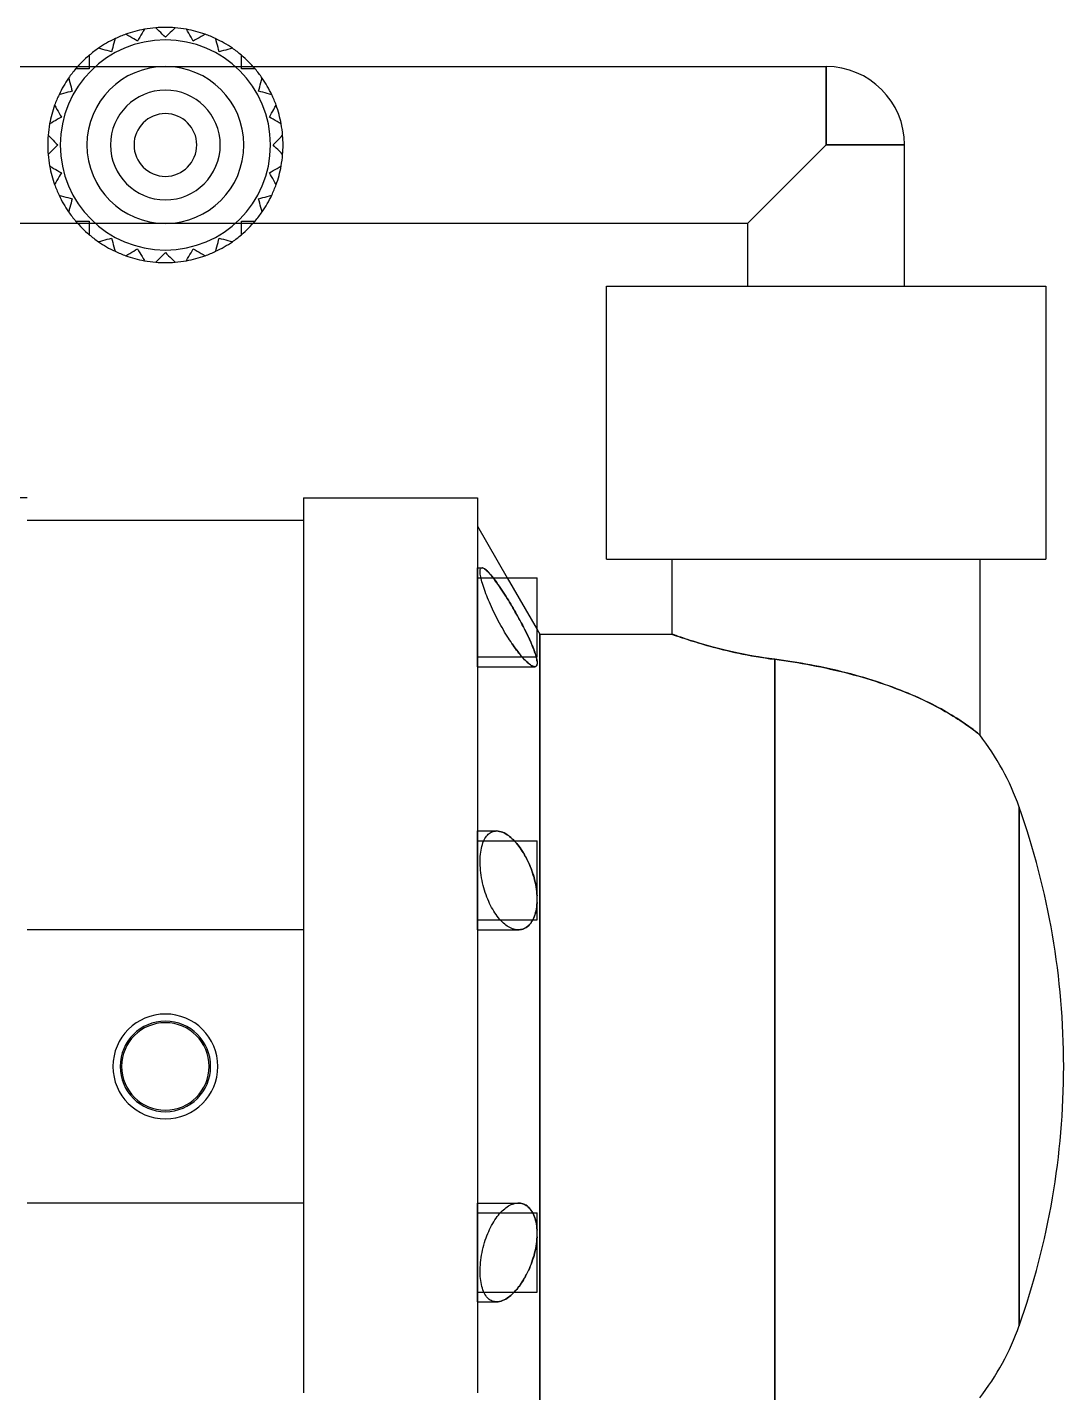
# Model space of a CAD drawing. Header units: millimetres. Extents: x -82 to 282, y 0 to 465.
# Drawn here: x 72.1 to 281.8, y 188.7 to 465.1 of the extents above; entities that cross this region are included whole.
import ezdxf

# ---------------------------------------------------------------- set-up
doc = ezdxf.new("R2010")
doc.units = ezdxf.units.MM
doc.layers.add('MAIN-1', color=7, linetype='Continuous')
doc.layers.add('MAIN-2', color=7, linetype='Continuous')

msp = doc.modelspace()

# ---------------------------------------------------------------- linework, layer by layer
at = {"layer": 'MAIN-1'}
for p, q in [((95.52, 464.34), (95.28, 463.93)), ((95.76, 464.75), (95.52, 464.34)), ((98.4, 464.72), (98.06, 465.06)), ((98.73, 464.39), (98.4, 464.72)), ((99.06, 464.06), (98.73, 464.39)), ((101.29, 464.39), (100.97, 464.06)), ((101.63, 464.72), (101.29, 464.39)), ((101.96, 465.06), (101.63, 464.72)), ((104.51, 464.34), (104.27, 464.75)), ((104.74, 463.93), (104.51, 464.34)), ((89.59, 461.94), (89.47, 461.49)), ((89.71, 462.39), (89.59, 461.94)), ((89.84, 462.85), (89.71, 462.39)), ((92.4, 463.5), (91.98, 463.74)), ((92.81, 463.27), (92.4, 463.5)), ((93.21, 463.04), (92.81, 463.27)), ((93.6, 462.81), (93.21, 463.04)), ((93.99, 462.58), (93.6, 462.81)), ((94.38, 462.36), (93.99, 462.58)), ((94.6, 462.75), (94.38, 462.36)), ((94.82, 463.14), (94.6, 462.75)), ((95.05, 463.53), (94.82, 463.14)), ((95.28, 463.93), (95.05, 463.53)), ((99.38, 463.74), (99.06, 464.06)), ((99.7, 463.42), (99.38, 463.74)), ((100.01, 463.11), (99.7, 463.42)), ((100.33, 463.42), (100.01, 463.11)), ((100.64, 463.74), (100.33, 463.42)), ((100.97, 464.06), (100.64, 463.74)), ((104.98, 463.53), (104.74, 463.93)), ((105.2, 463.14), (104.98, 463.53)), ((105.43, 462.75), (105.2, 463.14)), ((105.65, 462.36), (105.43, 462.75)), ((106.03, 462.58), (105.65, 462.36)), ((106.42, 462.81), (106.03, 462.58)), ((106.82, 463.04), (106.42, 462.81)), ((107.22, 463.27), (106.82, 463.04)), ((107.63, 463.5), (107.22, 463.27)), ((108.04, 463.74), (107.63, 463.5)), ((110.31, 462.39), (110.19, 462.85)), ((110.43, 461.94), (110.31, 462.39)), ((110.55, 461.49), (110.43, 461.94)), ((84.61, 459.49), (84.61, 459.01)), ((84.61, 459.01), (84.61, 458.54)), ((86.92, 460.78), (86.46, 460.9)), ((87.37, 460.66), (86.92, 460.78)), ((87.82, 460.54), (87.37, 460.66)), ((88.26, 460.42), (87.82, 460.54)), ((88.69, 460.3), (88.26, 460.42)), ((89.12, 460.19), (88.69, 460.3)), ((89.24, 460.62), (89.12, 460.19)), ((89.35, 461.05), (89.24, 460.62)), ((89.47, 461.49), (89.35, 461.05)), ((110.67, 461.05), (110.55, 461.49)), ((110.79, 460.62), (110.67, 461.05)), ((110.9, 460.19), (110.79, 460.62)), ((111.33, 460.3), (110.9, 460.19)), ((111.77, 460.42), (111.33, 460.3)), ((112.21, 460.54), (111.77, 460.42)), ((112.65, 460.66), (112.21, 460.54)), ((113.11, 460.78), (112.65, 460.66)), ((113.57, 460.9), (113.11, 460.78)), ((115.41, 459.01), (115.41, 459.49)), ((115.41, 458.54), (115.41, 459.01)), ((-33.67, 457.2), (82.26, 457.2)), ((82.33, 456.73), (81.85, 456.73)), ((82.8, 456.73), (82.33, 456.73)), ((83.26, 456.73), (82.8, 456.73)), ((83.72, 456.73), (83.26, 456.73)), ((84.17, 456.73), (83.72, 456.73)), ((84.61, 456.73), (84.17, 456.73)), ((84.61, 458.54), (84.61, 458.08)), ((84.61, 458.08), (84.61, 457.62)), ((84.61, 457.62), (84.61, 457.17)), ((84.61, 457.17), (84.61, 456.73)), ((115.41, 458.08), (115.41, 458.54)), ((115.41, 457.62), (115.41, 458.08)), ((115.41, 457.17), (115.41, 457.62)), ((115.41, 456.73), (115.41, 457.17)), ((115.86, 456.73), (115.41, 456.73)), ((116.31, 456.73), (115.86, 456.73)), ((116.76, 456.73), (116.31, 456.73)), ((117.23, 456.73), (116.76, 456.73)), ((117.7, 456.73), (117.23, 456.73)), ((118.17, 456.73), (117.7, 456.73)), ((117.76, 457.2), (233.7, 457.2)), ((233.7, 441.32), (233.7, 457.2)), ((80.44, 454.88), (80.56, 454.42)), ((80.56, 454.42), (80.68, 453.97)), ((80.68, 453.97), (80.8, 453.52)), ((80.8, 453.52), (80.92, 453.08)), ((119.11, 453.08), (119.22, 453.52)), ((119.22, 453.52), (119.34, 453.97)), ((119.34, 453.97), (119.47, 454.42)), ((119.47, 454.42), (119.59, 454.88)), ((78.95, 451.62), (78.48, 451.5)), ((79.4, 451.75), (78.95, 451.62)), ((79.85, 451.87), (79.4, 451.75)), ((80.29, 451.98), (79.85, 451.87)), ((80.72, 452.1), (80.29, 451.98)), ((81.15, 452.22), (80.72, 452.1)), ((80.92, 453.08), (81.04, 452.64)), ((81.04, 452.64), (81.15, 452.22)), ((118.87, 452.22), (118.99, 452.64)), ((119.3, 452.1), (118.87, 452.22)), ((118.99, 452.64), (119.11, 453.08)), ((119.74, 451.98), (119.3, 452.1)), ((120.18, 451.87), (119.74, 451.98)), ((120.63, 451.75), (120.18, 451.87)), ((121.08, 451.62), (120.63, 451.75)), ((121.54, 451.5), (121.08, 451.62)), ((77.59, 449.35), (77.83, 448.94)), ((77.83, 448.94), (78.07, 448.53)), ((78.07, 448.53), (78.3, 448.13)), ((78.3, 448.13), (78.53, 447.74)), ((121.5, 447.74), (121.73, 448.13)), ((121.73, 448.13), (121.96, 448.53)), ((121.96, 448.53), (122.19, 448.94)), ((122.19, 448.94), (122.43, 449.35)), ((77, 445.82), (76.58, 445.58)), ((77.4, 446.06), (77, 445.82)), ((77.81, 446.29), (77.4, 446.06)), ((78.2, 446.52), (77.81, 446.29)), ((78.59, 446.74), (78.2, 446.52)), ((78.53, 447.74), (78.75, 447.35)), ((78.97, 446.96), (78.59, 446.74)), ((78.75, 447.35), (78.97, 446.96)), ((121.05, 446.96), (121.27, 447.35)), ((121.43, 446.74), (121.05, 446.96)), ((121.27, 447.35), (121.5, 447.74)), ((121.82, 446.52), (121.43, 446.74)), ((122.22, 446.29), (121.82, 446.52)), ((122.62, 446.06), (122.22, 446.29)), ((123.03, 445.82), (122.62, 446.06)), ((123.44, 445.58), (123.03, 445.82)), ((76.28, 443.28), (76.62, 442.94)), ((76.62, 442.94), (76.95, 442.61)), ((76.95, 442.61), (77.28, 442.28)), ((77.28, 442.28), (77.6, 441.96)), ((122.42, 441.96), (122.75, 442.28)), ((122.75, 442.28), (123.07, 442.61)), ((123.07, 442.61), (123.41, 442.94)), ((123.41, 442.94), (123.74, 443.28)), ((76.62, 439.71), (76.28, 439.37)), ((76.95, 440.04), (76.62, 439.71)), ((77.28, 440.37), (76.95, 440.04)), ((77.6, 440.69), (77.28, 440.37)), ((77.6, 441.96), (77.92, 441.64)), ((77.92, 441.01), (77.6, 440.69)), ((77.92, 441.64), (78.23, 441.32)), ((78.23, 441.32), (77.92, 441.01)), ((121.79, 441.32), (122.11, 441.64)), ((122.11, 441.01), (121.79, 441.32)), ((122.11, 441.64), (122.42, 441.96)), ((122.42, 440.69), (122.11, 441.01)), ((122.75, 440.37), (122.42, 440.69)), ((123.07, 440.04), (122.75, 440.37)), ((123.41, 439.71), (123.07, 440.04)), ((123.74, 439.37), (123.41, 439.71)), ((217.82, 425.45), (233.7, 441.32)), ((233.7, 441.32), (249.57, 441.32)), ((249.57, 412.75), (249.57, 441.32)), ((76.58, 437.07), (77, 436.83)), ((77, 436.83), (77.4, 436.59)), ((122.62, 436.59), (123.03, 436.83)), ((123.03, 436.83), (123.44, 437.07)), ((77.4, 436.59), (77.81, 436.36)), ((77.81, 436.36), (78.2, 436.13)), ((78.07, 434.12), (77.83, 433.71)), ((78.3, 434.52), (78.07, 434.12)), ((78.2, 436.13), (78.59, 435.91)), ((78.53, 434.91), (78.3, 434.52)), ((78.75, 435.3), (78.53, 434.91)), ((78.59, 435.91), (78.97, 435.69)), ((78.97, 435.69), (78.75, 435.3)), ((121.05, 435.69), (121.43, 435.91)), ((121.27, 435.3), (121.05, 435.69)), ((121.5, 434.91), (121.27, 435.3)), ((121.43, 435.91), (121.82, 436.13)), ((121.73, 434.52), (121.5, 434.91)), ((121.96, 434.12), (121.73, 434.52)), ((121.82, 436.13), (122.22, 436.36)), ((122.19, 433.71), (121.96, 434.12)), ((122.22, 436.36), (122.62, 436.59)), ((77.83, 433.71), (77.59, 433.3)), ((122.43, 433.3), (122.19, 433.71)), ((78.48, 431.15), (78.95, 431.03)), ((78.95, 431.03), (79.4, 430.9)), ((79.4, 430.9), (79.85, 430.78)), ((79.85, 430.78), (80.29, 430.67)), ((80.29, 430.67), (80.72, 430.55)), ((80.68, 428.68), (80.56, 428.23)), ((80.8, 429.13), (80.68, 428.68)), ((80.72, 430.55), (81.15, 430.43)), ((80.92, 429.57), (80.8, 429.13)), ((81.04, 430.01), (80.92, 429.57)), ((81.15, 430.43), (81.04, 430.01)), ((118.87, 430.43), (119.3, 430.55)), ((118.99, 430.01), (118.87, 430.43)), ((119.11, 429.57), (118.99, 430.01)), ((119.22, 429.13), (119.11, 429.57)), ((119.34, 428.68), (119.22, 429.13)), ((119.3, 430.55), (119.74, 430.67)), ((119.47, 428.23), (119.34, 428.68)), ((119.74, 430.67), (120.18, 430.78)), ((120.18, 430.78), (120.63, 430.9)), ((120.63, 430.9), (121.08, 431.03)), ((121.08, 431.03), (121.54, 431.15)), ((80.56, 428.23), (80.44, 427.77)), ((81.85, 425.92), (82.33, 425.92)), ((82.33, 425.92), (82.8, 425.92)), ((82.8, 425.92), (83.26, 425.92)), ((83.26, 425.92), (83.72, 425.92)), ((83.72, 425.92), (84.17, 425.92)), ((84.17, 425.92), (84.61, 425.92)), ((84.61, 425.92), (84.61, 425.48)), ((115.41, 425.48), (115.41, 425.92)), ((115.41, 425.92), (115.86, 425.92)), ((115.86, 425.92), (116.31, 425.92)), ((116.31, 425.92), (116.76, 425.92)), ((116.76, 425.92), (117.23, 425.92)), ((117.23, 425.92), (117.7, 425.92)), ((117.7, 425.92), (118.17, 425.92)), ((119.59, 427.77), (119.47, 428.23)), ((82.26, 425.45), (-17.8, 425.45)), ((84.61, 425.48), (84.61, 425.03)), ((84.61, 425.03), (84.61, 424.57)), ((84.61, 424.57), (84.61, 424.11)), ((84.61, 424.11), (84.61, 423.64)), ((84.61, 423.64), (84.61, 423.16)), ((115.41, 425.03), (115.41, 425.48)), ((115.41, 424.57), (115.41, 425.03)), ((115.41, 424.11), (115.41, 424.57)), ((115.41, 423.64), (115.41, 424.11)), ((115.41, 423.16), (115.41, 423.64)), ((217.82, 425.45), (117.76, 425.45)), ((217.82, 425.45), (217.82, 412.75)), ((86.46, 421.75), (86.92, 421.87)), ((86.92, 421.87), (87.37, 421.99)), ((87.37, 421.99), (87.82, 422.11)), ((87.82, 422.11), (88.26, 422.23)), ((88.26, 422.23), (88.69, 422.35)), ((88.69, 422.35), (89.12, 422.46)), ((89.12, 422.46), (89.24, 422.03)), ((89.24, 422.03), (89.35, 421.6)), ((89.35, 421.6), (89.47, 421.16)), ((89.47, 421.16), (89.59, 420.71)), ((89.59, 420.71), (89.71, 420.26)), ((89.71, 420.26), (89.84, 419.8)), ((93.99, 420.07), (94.38, 420.29)), ((94.38, 420.29), (94.6, 419.9)), ((105.43, 419.9), (105.65, 420.29)), ((105.65, 420.29), (106.03, 420.07)), ((110.19, 419.8), (110.31, 420.26)), ((110.31, 420.26), (110.43, 420.71)), ((110.43, 420.71), (110.55, 421.16)), ((110.55, 421.16), (110.67, 421.6)), ((110.67, 421.6), (110.79, 422.03)), ((110.79, 422.03), (110.9, 422.46)), ((110.9, 422.46), (111.33, 422.35)), ((111.33, 422.35), (111.77, 422.23)), ((111.77, 422.23), (112.21, 422.11)), ((112.21, 422.11), (112.65, 421.99)), ((112.65, 421.99), (113.11, 421.87)), ((113.11, 421.87), (113.57, 421.75)), ((91.98, 418.91), (92.4, 419.15)), ((92.4, 419.15), (92.81, 419.38)), ((92.81, 419.38), (93.21, 419.61)), ((93.21, 419.61), (93.6, 419.84)), ((93.6, 419.84), (93.99, 420.07)), ((94.6, 419.9), (94.82, 419.51)), ((94.82, 419.51), (95.05, 419.12)), ((95.05, 419.12), (95.28, 418.72)), ((95.28, 418.72), (95.52, 418.31)), ((95.52, 418.31), (95.76, 417.9)), ((98.06, 417.59), (98.4, 417.93)), ((98.4, 417.93), (98.73, 418.26)), ((98.73, 418.26), (99.06, 418.59)), ((99.06, 418.59), (99.38, 418.91)), ((99.38, 418.91), (99.7, 419.23)), ((99.7, 419.23), (100.01, 419.54)), ((100.01, 419.54), (100.33, 419.23)), ((100.33, 419.23), (100.64, 418.91)), ((100.64, 418.91), (100.97, 418.59)), ((100.97, 418.59), (101.29, 418.26)), ((101.29, 418.26), (101.63, 417.93)), ((101.63, 417.93), (101.96, 417.59)), ((104.27, 417.9), (104.51, 418.31)), ((104.51, 418.31), (104.74, 418.72)), ((104.74, 418.72), (104.98, 419.12)), ((104.98, 419.12), (105.2, 419.51)), ((105.2, 419.51), (105.43, 419.9)), ((106.03, 420.07), (106.42, 419.84)), ((106.42, 419.84), (106.82, 419.61)), ((106.82, 419.61), (107.22, 419.38)), ((107.22, 419.38), (107.63, 419.15)), ((107.63, 419.15), (108.04, 418.91)), ((189.25, 412.75), (278.15, 412.75)), ((189.25, 357.47), (189.25, 412.75)), ((278.15, 412.75), (278.15, 357.47)), ((72.07, 369.89), (36.87, 369.89)), ((127.95, 369.89), (163.16, 369.89)), ((127.95, 369.89), (127.95, 188.75)), ((163.16, 369.89), (163.16, 188.75)), ((127.95, 365.28), (72.07, 365.28)), ((163.16, 364.13), (169.17, 353.71)), ((189.25, 357.47), (278.15, 357.47)), ((202.58, 342.26), (202.58, 357.47)), ((264.81, 357.47), (264.81, 321.89)), ((163.7, 355.07), (163.71, 355.24)), ((163.7, 354.88), (163.7, 355.07)), ((163.71, 354.67), (163.7, 354.88)), ((163.71, 355.24), (163.74, 355.38)), ((163.73, 354.43), (163.71, 354.67)), ((163.77, 354.17), (163.73, 354.43)), ((163.74, 355.38), (163.79, 355.49)), ((163.82, 353.88), (163.77, 354.17)), ((163.79, 355.49), (163.84, 355.59)), ((163.89, 353.58), (163.82, 353.88)), ((163.84, 355.59), (163.92, 355.65)), ((163.92, 355.65), (164, 355.7)), ((164, 355.7), (164.1, 355.71)), ((164.1, 355.71), (164.22, 355.69)), ((164.22, 355.69), (164.35, 355.64)), ((164.35, 355.64), (164.51, 355.57)), ((164.51, 355.57), (164.67, 355.46)), ((164.67, 355.46), (164.84, 355.32)), ((164.84, 355.32), (165.03, 355.16)), ((165.03, 355.16), (165.22, 354.98)), ((165.22, 354.98), (165.42, 354.77)), ((165.42, 354.77), (165.63, 354.54)), ((165.63, 354.54), (165.85, 354.29)), ((165.85, 354.29), (166.08, 354.01)), ((166.08, 354.01), (166.32, 353.71)), ((163.86, 353.71), (175.23, 353.71)), ((163.97, 353.25), (163.89, 353.58)), ((164.06, 352.9), (163.97, 353.25)), ((164.17, 352.53), (164.06, 352.9)), ((164.29, 352.15), (164.17, 352.53)), ((164.42, 351.75), (164.29, 352.15)), ((164.56, 351.34), (164.42, 351.75)), ((164.71, 350.92), (164.56, 351.34)), ((175.23, 342.65), (175.23, 353.71)), ((164.87, 350.49), (164.71, 350.92)), ((165.04, 350.06), (164.87, 350.49)), ((165.22, 349.62), (165.04, 350.06)), ((165.4, 349.18), (165.22, 349.62)), ((165.59, 348.74), (165.4, 349.18)), ((165.78, 348.29), (165.59, 348.74)), ((165.99, 347.83), (165.78, 348.29)), ((166.21, 347.37), (165.99, 347.83)), ((166.43, 346.9), (166.21, 347.37)), ((166.66, 346.43), (166.43, 346.9)), ((166.89, 345.96), (166.66, 346.43)), ((167.13, 345.48), (166.89, 345.96)), ((167.38, 345.01), (167.13, 345.48)), ((167.63, 344.54), (167.38, 345.01)), ((167.89, 344.08), (167.63, 344.54)), ((168.14, 343.62), (167.89, 344.08)), ((168.4, 343.17), (168.14, 343.62)), ((168.66, 342.73), (168.4, 343.17)), ((168.92, 342.3), (168.66, 342.73)), ((175.23, 343.23), (175.78, 342.26)), ((169.18, 341.88), (168.92, 342.3)), ((169.41, 341.5), (169.18, 341.88)), ((169.65, 341.14), (169.41, 341.5)), ((169.88, 340.78), (169.65, 341.14)), ((170.12, 340.43), (169.88, 340.78)), ((170.36, 340.08), (170.12, 340.43)), ((170.6, 339.74), (170.36, 340.08)), ((175.23, 337.71), (175.23, 342.65)), ((175.78, 342.26), (202.58, 342.26)), ((175.78, 167.32), (175.78, 342.26)), ((202.58, 342.26), (202.6, 342.26)), ((202.6, 342.26), (202.65, 342.24)), ((202.65, 342.24), (202.73, 342.21)), ((202.73, 342.21), (202.84, 342.17)), ((202.84, 342.17), (202.99, 342.12)), ((202.99, 342.12), (203.17, 342.06)), ((203.17, 342.06), (203.38, 341.98)), ((203.38, 341.98), (203.62, 341.9)), ((203.62, 341.9), (203.9, 341.8)), ((203.9, 341.8), (204.21, 341.7)), ((204.21, 341.7), (204.55, 341.58)), ((204.55, 341.58), (204.92, 341.46)), ((204.92, 341.46), (205.33, 341.33)), ((205.33, 341.33), (205.76, 341.18)), ((205.76, 341.18), (206.23, 341.03)), ((206.23, 341.03), (206.73, 340.88)), ((206.73, 340.88), (207.25, 340.72)), ((207.25, 340.72), (207.8, 340.55)), ((207.8, 340.55), (208.36, 340.38)), ((208.36, 340.38), (208.96, 340.2)), ((208.96, 340.2), (209.58, 340.03)), ((209.58, 340.03), (210.21, 339.85)), ((170.84, 339.41), (170.6, 339.74)), ((171.08, 339.08), (170.84, 339.41)), ((171.32, 338.76), (171.08, 339.08)), ((171.56, 338.46), (171.32, 338.76)), ((171.8, 338.16), (171.56, 338.46)), ((172.03, 337.88), (171.8, 338.16)), ((172.26, 337.62), (172.03, 337.88)), ((172.18, 337.71), (175.23, 337.71)), ((172.49, 337.37), (172.26, 337.62)), ((172.71, 337.13), (172.49, 337.37)), ((175.04, 337.71), (175.09, 337.53)), ((175.09, 337.53), (175.13, 337.36)), ((175.13, 337.36), (175.16, 337.2)), ((175.16, 337.2), (175.19, 337.05)), ((210.21, 339.85), (210.86, 339.67)), ((210.86, 339.67), (211.53, 339.5)), ((211.53, 339.5), (212.21, 339.32)), ((212.21, 339.32), (212.93, 339.14)), ((212.93, 339.14), (213.67, 338.96)), ((213.67, 338.96), (214.44, 338.78)), ((214.44, 338.78), (215.24, 338.6)), ((215.24, 338.6), (216.05, 338.43)), ((216.05, 338.43), (216.89, 338.25)), ((216.89, 338.25), (217.75, 338.08)), ((217.75, 338.08), (218.64, 337.92)), ((218.64, 337.92), (219.54, 337.76)), ((219.54, 337.76), (220.45, 337.61)), ((220.45, 337.61), (221.39, 337.47)), ((221.39, 337.47), (222.33, 337.33)), ((222.33, 337.33), (223.3, 337.2)), ((223.3, 337.2), (224.21, 337.08)), ((223.3, 172.38), (223.3, 337.2)), ((172.92, 336.91), (172.71, 337.13)), ((173.13, 336.71), (172.92, 336.91)), ((173.32, 336.53), (173.13, 336.71)), ((173.51, 336.37), (173.32, 336.53)), ((173.7, 336.22), (173.51, 336.37)), ((173.87, 336.09), (173.7, 336.22)), ((174.04, 335.98), (173.87, 336.09)), ((174.2, 335.89), (174.04, 335.98)), ((174.35, 335.81), (174.2, 335.89)), ((174.5, 335.75), (174.35, 335.81)), ((174.63, 335.72), (174.5, 335.75)), ((174.76, 335.71), (174.63, 335.72)), ((174.88, 335.72), (174.76, 335.71)), ((174.98, 335.76), (174.88, 335.72)), ((175.07, 335.84), (174.98, 335.76)), ((175.14, 335.94), (175.07, 335.84)), ((175.19, 336.06), (175.14, 335.94)), ((175.19, 337.05), (175.21, 336.91)), ((175.23, 336.22), (175.19, 336.06)), ((175.21, 336.91), (175.23, 336.77)), ((175.23, 336.77), (175.23, 336.22)), ((224.21, 337.08), (225.13, 336.96)), ((225.13, 336.96), (226.05, 336.82)), ((226.05, 336.82), (226.98, 336.68)), ((226.98, 336.68), (227.92, 336.53)), ((227.92, 336.53), (228.86, 336.37)), ((228.86, 336.37), (229.8, 336.2)), ((229.8, 336.2), (230.74, 336.03)), ((230.74, 336.03), (231.69, 335.84)), ((231.69, 335.84), (232.64, 335.65)), ((232.64, 335.65), (233.59, 335.45)), ((233.59, 335.45), (234.54, 335.24)), ((234.54, 335.24), (235.48, 335.03)), ((235.48, 335.03), (236.42, 334.8)), ((236.42, 334.8), (237.36, 334.57)), ((237.36, 334.57), (238.29, 334.33)), ((238.29, 334.33), (239.21, 334.08)), ((239.21, 334.08), (240.13, 333.83)), ((240.13, 333.83), (241.04, 333.57)), ((241.04, 333.57), (241.94, 333.3)), ((241.94, 333.3), (242.83, 333.03)), ((242.83, 333.03), (243.71, 332.75)), ((243.71, 332.75), (244.59, 332.46)), ((244.59, 332.46), (245.45, 332.17)), ((245.45, 332.17), (246.3, 331.87)), ((246.3, 331.87), (247.14, 331.57)), ((247.14, 331.57), (247.96, 331.26)), ((247.96, 331.26), (248.77, 330.95)), ((248.77, 330.95), (249.57, 330.63)), ((249.57, 330.63), (250.35, 330.31)), ((250.35, 330.31), (251.12, 329.98)), ((251.12, 329.98), (251.87, 329.66)), ((251.87, 329.66), (252.6, 329.33)), ((252.6, 329.33), (253.32, 329)), ((253.32, 329), (254.02, 328.67)), ((254.02, 328.67), (254.7, 328.33)), ((254.7, 328.33), (255.36, 328)), ((255.36, 328), (256.01, 327.66)), ((256.01, 327.66), (256.63, 327.33)), ((256.63, 327.33), (257.24, 327)), ((257.24, 327), (257.82, 326.67)), ((257.82, 326.67), (258.38, 326.35)), ((258.38, 326.35), (258.91, 326.03)), ((258.91, 326.03), (259.42, 325.72)), ((259.42, 325.72), (259.91, 325.42)), ((259.91, 325.42), (260.38, 325.12)), ((260.38, 325.12), (260.82, 324.83)), ((260.82, 324.83), (261.24, 324.55)), ((261.24, 324.55), (261.64, 324.28)), ((261.64, 324.28), (262.01, 324.02)), ((262.01, 324.02), (262.36, 323.77)), ((262.36, 323.77), (262.69, 323.54)), ((262.69, 323.54), (263, 323.31)), ((263, 323.31), (263.28, 323.1)), ((263.28, 323.1), (263.54, 322.9)), ((263.54, 322.9), (263.78, 322.72)), ((263.78, 322.72), (263.99, 322.55)), ((263.99, 322.55), (264.18, 322.4)), ((264.18, 322.4), (264.35, 322.27)), ((264.35, 322.27), (264.49, 322.16)), ((264.49, 322.16), (264.6, 322.06)), ((264.6, 322.06), (264.69, 321.99)), ((264.69, 321.99), (264.76, 321.93)), ((264.76, 321.93), (264.8, 321.9)), ((264.8, 321.9), (264.81, 321.89)), ((272.78, 202.31), (272.78, 307.28)), ((164.83, 301.18), (165, 301.4)), ((165, 301.4), (165.17, 301.61)), ((165.17, 301.61), (165.35, 301.79)), ((165.35, 301.79), (165.53, 301.94)), ((165.53, 301.94), (165.73, 302.08)), ((165.73, 302.08), (165.93, 302.19)), ((165.93, 302.19), (166.14, 302.29)), ((166.14, 302.29), (166.35, 302.36)), ((166.35, 302.36), (166.58, 302.41)), ((166.58, 302.41), (166.81, 302.44)), ((166.81, 302.44), (167.05, 302.45)), ((167.05, 302.45), (167.34, 302.43)), ((167.34, 302.43), (167.64, 302.38)), ((167.64, 302.38), (167.94, 302.3)), ((167.94, 302.3), (168.25, 302.19)), ((168.25, 302.19), (168.56, 302.05)), ((168.56, 302.05), (168.87, 301.88)), ((168.87, 301.88), (169.18, 301.69)), ((169.18, 301.69), (169.42, 301.52)), ((169.42, 301.52), (169.66, 301.34)), ((169.66, 301.34), (169.89, 301.15)), ((163.82, 298.16), (163.88, 298.57)), ((163.88, 298.57), (163.96, 298.96)), ((163.96, 298.96), (164.05, 299.34)), ((164.05, 299.34), (164.15, 299.7)), ((164.15, 299.7), (164.26, 300.04)), ((164.26, 300.04), (164.39, 300.36)), ((164.39, 300.36), (164.53, 300.65)), ((164.43, 300.45), (175.23, 300.45)), ((164.53, 300.65), (164.68, 300.93)), ((164.68, 300.93), (164.83, 301.18)), ((169.89, 301.15), (170.13, 300.93)), ((170.13, 300.93), (170.38, 300.7)), ((170.38, 300.7), (170.62, 300.45)), ((175.23, 285.06), (175.23, 300.45)), ((163.7, 296.4), (163.71, 296.85)), ((163.7, 295.94), (163.7, 296.4)), ((163.72, 295.47), (163.7, 295.94)), ((163.71, 296.85), (163.73, 297.3)), ((163.73, 297.3), (163.77, 297.73)), ((163.77, 297.73), (163.82, 298.16)), ((163.75, 294.98), (163.72, 295.47)), ((163.79, 294.49), (163.75, 294.98)), ((163.85, 293.99), (163.79, 294.49)), ((163.92, 293.48), (163.85, 293.99)), ((164, 292.97), (163.92, 293.48)), ((164.09, 292.46), (164, 292.97)), ((164.2, 291.96), (164.09, 292.46)), ((164.32, 291.45), (164.2, 291.96)), ((164.45, 290.96), (164.32, 291.45)), ((164.6, 290.47), (164.45, 290.96)), ((164.75, 289.98), (164.6, 290.47)), ((164.91, 289.51), (164.75, 289.98)), ((165.08, 289.06), (164.91, 289.51)), ((165.25, 288.62), (165.08, 289.06)), ((165.43, 288.19), (165.25, 288.62)), ((165.62, 287.78), (165.43, 288.19)), ((165.82, 287.38), (165.62, 287.78)), ((166.02, 286.98), (165.82, 287.38)), ((166.24, 286.6), (166.02, 286.98)), ((166.46, 286.22), (166.24, 286.6)), ((166.69, 285.87), (166.46, 286.22)), ((166.92, 285.52), (166.69, 285.87)), ((167.16, 285.19), (166.92, 285.52)), ((167.4, 284.88), (167.16, 285.19)), ((167.65, 284.58), (167.4, 284.88)), ((175.23, 284.45), (175.23, 285.06)), ((167.9, 284.31), (167.65, 284.58)), ((167.77, 284.45), (175.23, 284.45)), ((168.16, 284.05), (167.9, 284.31)), ((168.41, 283.81), (168.16, 284.05)), ((168.67, 283.59), (168.41, 283.81)), ((168.92, 283.39), (168.67, 283.59)), ((169.18, 283.21), (168.92, 283.39)), ((169.45, 283.04), (169.18, 283.21)), ((169.72, 282.89), (169.45, 283.04)), ((169.99, 282.77), (169.72, 282.89)), ((170.26, 282.66), (169.99, 282.77)), ((170.53, 282.58), (170.26, 282.66)), ((170.81, 282.51), (170.53, 282.58)), ((171.09, 282.47), (170.81, 282.51)), ((171.36, 282.45), (171.09, 282.47)), ((171.62, 282.46), (171.36, 282.45)), ((171.87, 282.48), (171.62, 282.46)), ((172.11, 282.53), (171.87, 282.48)), ((172.35, 282.6), (172.11, 282.53)), ((172.59, 282.7), (172.35, 282.6)), ((172.82, 282.81), (172.59, 282.7)), ((173.04, 282.94), (172.82, 282.81)), ((173.26, 283.1), (173.04, 282.94)), ((173.46, 283.27), (173.26, 283.1)), ((173.65, 283.46), (173.46, 283.27)), ((173.84, 283.67), (173.65, 283.46)), ((174.02, 283.91), (173.84, 283.67)), ((174.19, 284.17), (174.02, 283.91)), ((174.35, 284.45), (174.19, 284.17)), ((169.45, 226.55), (169.72, 226.69)), ((169.72, 226.69), (169.99, 226.82)), ((169.99, 226.82), (170.26, 226.93)), ((170.26, 226.93), (170.53, 227.01)), ((170.53, 227.01), (170.81, 227.08)), ((170.81, 227.08), (171.09, 227.12)), ((171.09, 227.12), (171.36, 227.14)), ((171.36, 227.14), (171.62, 227.13)), ((171.62, 227.13), (171.87, 227.1)), ((171.87, 227.1), (172.11, 227.05)), ((172.11, 227.05), (172.35, 226.98)), ((172.35, 226.98), (172.59, 226.89)), ((172.59, 226.89), (172.82, 226.78)), ((172.82, 226.78), (173.04, 226.64)), ((173.04, 226.64), (173.26, 226.49)), ((166.69, 223.72), (166.92, 224.07)), ((166.92, 224.07), (167.16, 224.4)), ((167.16, 224.4), (167.4, 224.71)), ((167.4, 224.71), (167.65, 225)), ((167.65, 225), (167.9, 225.28)), ((167.77, 225.14), (175.23, 225.14)), ((167.9, 225.28), (168.16, 225.54)), ((168.16, 225.54), (168.41, 225.78)), ((168.41, 225.78), (168.67, 225.99)), ((168.67, 225.99), (168.92, 226.19)), ((168.92, 226.19), (169.18, 226.38)), ((169.18, 226.38), (169.45, 226.55)), ((173.26, 226.49), (173.46, 226.32)), ((173.46, 226.32), (173.65, 226.13)), ((173.65, 226.13), (173.84, 225.92)), ((173.84, 225.92), (174.02, 225.68)), ((174.02, 225.68), (174.19, 225.42)), ((174.19, 225.42), (174.35, 225.14)), ((175.23, 224.53), (175.23, 225.14)), ((175.23, 209.13), (175.23, 224.53)), ((165.25, 220.97), (165.43, 221.4)), ((165.43, 221.4), (165.62, 221.81)), ((165.62, 221.81), (165.82, 222.21)), ((165.82, 222.21), (166.02, 222.61)), ((166.02, 222.61), (166.24, 222.99)), ((166.24, 222.99), (166.46, 223.36)), ((166.46, 223.36), (166.69, 223.72)), ((164.32, 218.13), (164.45, 218.63)), ((164.45, 218.63), (164.6, 219.12)), ((164.6, 219.12), (164.75, 219.6)), ((164.75, 219.6), (164.91, 220.07)), ((164.91, 220.07), (165.08, 220.53)), ((165.08, 220.53), (165.25, 220.97)), ((163.79, 215.1), (163.85, 215.6)), ((163.85, 215.6), (163.92, 216.11)), ((163.92, 216.11), (164, 216.61)), ((164, 216.61), (164.09, 217.12)), ((164.09, 217.12), (164.2, 217.63)), ((164.2, 217.63), (164.32, 218.13)), ((163.7, 213.65), (163.72, 214.12)), ((163.7, 213.19), (163.7, 213.65)), ((163.71, 212.74), (163.7, 213.19)), ((163.72, 214.12), (163.75, 214.61)), ((163.75, 214.61), (163.79, 215.1)), ((163.73, 212.29), (163.71, 212.74)), ((163.77, 211.85), (163.73, 212.29)), ((163.82, 211.43), (163.77, 211.85)), ((163.88, 211.02), (163.82, 211.43)), ((163.96, 210.62), (163.88, 211.02)), ((164.05, 210.24), (163.96, 210.62)), ((164.15, 209.88), (164.05, 210.24)), ((164.26, 209.55), (164.15, 209.88)), ((164.39, 209.23), (164.26, 209.55)), ((164.53, 208.93), (164.39, 209.23)), ((164.43, 209.13), (175.23, 209.13)), ((164.68, 208.66), (164.53, 208.93)), ((164.83, 208.41), (164.68, 208.66)), ((165, 208.18), (164.83, 208.41)), ((165.17, 207.98), (165, 208.18)), ((165.35, 207.8), (165.17, 207.98)), ((165.53, 207.64), (165.35, 207.8)), ((165.73, 207.51), (165.53, 207.64)), ((165.93, 207.4), (165.73, 207.51)), ((166.14, 207.3), (165.93, 207.4)), ((166.35, 207.23), (166.14, 207.3)), ((168.25, 207.4), (167.94, 207.29)), ((168.56, 207.54), (168.25, 207.4)), ((168.87, 207.71), (168.56, 207.54)), ((169.18, 207.9), (168.87, 207.71)), ((169.42, 208.06), (169.18, 207.9)), ((169.66, 208.25), (169.42, 208.06)), ((169.89, 208.44), (169.66, 208.25)), ((170.13, 208.65), (169.89, 208.44)), ((170.38, 208.89), (170.13, 208.65)), ((170.62, 209.13), (170.38, 208.89)), ((166.58, 207.18), (166.35, 207.23)), ((166.81, 207.14), (166.58, 207.18)), ((167.05, 207.14), (166.81, 207.14)), ((167.34, 207.15), (167.05, 207.14)), ((167.64, 207.2), (167.34, 207.15)), ((167.94, 207.29), (167.64, 207.2))]:
    msp.add_line(p, q, dxfattribs=at)
for centre, radius, start, end in [((100.01, 441.32), 23.81, 100.2983, 109.7017), ((100.01, 441.32), 23.81, 94.7017, 100.2983), ((100.01, 441.32), 23.81, 90, 94.7017), ((100.01, 441.32), 23.81, 85.2983, 90), ((100.01, 441.32), 23.81, 79.7017, 85.2983), ((100.01, 441.32), 23.81, 70.2983, 79.7017), ((100.01, 441.32), 21.27, 90, 270), ((100.01, 441.32), 23.81, 115.2983, 124.7017), ((100.01, 441.32), 23.81, 109.7017, 115.2983), ((100.01, 441.32), 21.27, 270, 90), ((100.01, 441.32), 23.81, 64.7017, 70.2983), ((100.01, 441.32), 23.81, 55.2983, 64.7017), ((100.01, 441.32), 23.81, 130.2983, 139.7017), ((100.01, 441.32), 23.81, 124.7017, 130.2983), ((100.01, 441.32), 23.81, 49.7017, 55.2983), ((100.01, 441.32), 23.81, 40.2983, 49.7017), ((100.01, 441.32), 23.81, 139.7017, 145.2983), ((100.01, 441.32), 23.81, 34.7017, 40.2983), ((233.7, 441.32), 15.88, 0.0001, 90), ((100.01, 441.32), 23.81, 145.2983, 154.7017), ((100.01, 441.32), 23.81, 25.2983, 34.7017), ((100.01, 441.32), 23.81, 154.7017, 160.2983), ((100.01, 441.32), 11.11, 90, 270), ((100.01, 441.32), 11.11, 270, 90), ((100.01, 441.32), 23.81, 19.7017, 25.2983), ((100.01, 441.32), 23.81, 160.2983, 169.7017), ((100.01, 441.32), 23.81, 10.2983, 19.7017), ((100.01, 441.32), 23.81, 169.7017, 175.2983), ((100.01, 441.32), 6.35, 90, 270), ((100.01, 441.32), 6.35, 270, 90), ((100.01, 441.32), 23.81, 4.7017, 10.2983), ((100.01, 441.32), 23.81, 175.2983, 184.7017), ((100.01, 441.32), 23.81, 355.2983, 4.7017), ((100.01, 441.32), 23.81, 184.7017, 190.2983), ((100.01, 441.32), 23.81, 190.2983, 199.7017), ((100.01, 441.32), 23.81, 340.2983, 349.7017), ((100.01, 441.32), 23.81, 349.7017, 355.2983), ((100.01, 441.32), 23.81, 199.7017, 205.2983), ((100.01, 441.32), 23.81, 334.7017, 340.2983), ((100.01, 441.32), 23.81, 205.2983, 214.7017), ((100.01, 441.32), 23.81, 325.2983, 334.7017), ((100.01, 441.32), 23.81, 214.7017, 220.2983), ((100.01, 441.32), 23.81, 220.2983, 229.7017), ((100.01, 441.32), 23.81, 310.2983, 319.7017), ((100.01, 441.32), 23.81, 319.7017, 325.2983), ((100.01, 441.32), 23.81, 229.7017, 235.2983), ((100.01, 441.32), 23.81, 304.7017, 310.2983), ((100.01, 441.32), 23.81, 235.2983, 244.7017), ((100.01, 441.32), 23.81, 295.2983, 304.7017), ((100.01, 441.32), 23.81, 244.7017, 250.2983), ((100.01, 441.32), 23.81, 250.2983, 259.7017), ((100.01, 441.32), 23.81, 259.7017, 265.2983), ((100.01, 441.32), 23.81, 265.2983, 270), ((100.01, 441.32), 23.81, 270, 274.7017), ((100.01, 441.32), 23.81, 274.7017, 280.2983), ((100.01, 441.32), 23.81, 280.2983, 289.7017), ((100.01, 441.32), 23.81, 289.7017, 295.2983), ((223.3, 289.78), 52.48, 19.4712, 37.7181), ((124.33, 254.79), 157.45, 0, 19.4712), ((124.33, 254.79), 157.45, 340.5288, 0), ((223.3, 219.81), 52.48, 322.2819, 340.5288)]:
    msp.add_arc(centre, radius, start, end, dxfattribs=at)
at = {"layer": 'MAIN-2'}
for p, q in [((95.76, 464.75), (95.76, 464.75)), ((98.06, 465.06), (98.06, 465.06)), ((101.96, 465.06), (101.96, 465.06)), ((104.27, 464.75), (104.27, 464.75)), ((89.84, 462.85), (89.84, 462.85)), ((91.98, 463.74), (91.98, 463.74)), ((94.38, 462.36), (94.38, 462.36)), ((100.01, 463.11), (100.01, 463.11)), ((105.65, 462.36), (105.65, 462.36)), ((108.04, 463.74), (108.04, 463.74)), ((110.19, 462.85), (110.19, 462.85)), ((84.61, 459.49), (84.61, 459.49)), ((86.46, 460.9), (86.46, 460.9)), ((89.12, 460.19), (89.12, 460.19)), ((110.9, 460.19), (110.9, 460.19)), ((113.57, 460.9), (113.57, 460.9)), ((115.41, 459.49), (115.41, 459.49)), ((81.85, 456.73), (81.85, 456.73)), ((82.26, 457.2), (100.01, 457.2)), ((84.61, 456.73), (84.61, 456.73)), ((100.01, 457.2), (117.76, 457.2)), ((115.41, 456.73), (115.41, 456.73)), ((118.17, 456.73), (118.17, 456.73)), ((233.7, 457.2), (233.7, 441.32)), ((80.44, 454.88), (80.44, 454.88)), ((119.59, 454.88), (119.59, 454.88)), ((78.48, 451.5), (78.48, 451.5)), ((81.15, 452.22), (81.15, 452.22)), ((118.87, 452.22), (118.87, 452.22)), ((121.54, 451.5), (121.54, 451.5)), ((77.59, 449.35), (77.59, 449.35)), ((122.43, 449.35), (122.43, 449.35)), ((76.58, 445.58), (76.58, 445.58)), ((78.97, 446.96), (78.97, 446.96)), ((121.05, 446.96), (121.05, 446.96)), ((123.44, 445.58), (123.44, 445.58)), ((76.28, 443.28), (76.28, 443.28)), ((123.74, 443.28), (123.74, 443.28)), ((78.23, 441.32), (78.23, 441.32)), ((121.79, 441.32), (121.79, 441.32)), ((217.82, 425.45), (233.7, 441.32)), ((249.57, 441.32), (233.7, 441.32)), ((76.28, 439.37), (76.28, 439.37)), ((76.58, 437.07), (76.58, 437.07)), ((123.44, 437.07), (123.44, 437.07)), ((123.74, 439.37), (123.74, 439.37)), ((78.97, 435.69), (78.97, 435.69)), ((121.05, 435.69), (121.05, 435.69)), ((77.59, 433.3), (77.59, 433.3)), ((122.43, 433.3), (122.43, 433.3)), ((78.48, 431.15), (78.48, 431.15)), ((81.15, 430.43), (81.15, 430.43)), ((118.87, 430.43), (118.87, 430.43)), ((121.54, 431.15), (121.54, 431.15)), ((80.44, 427.77), (80.44, 427.77)), ((81.85, 425.92), (81.85, 425.92)), ((84.61, 425.92), (84.61, 425.92)), ((115.41, 425.92), (115.41, 425.92)), ((118.17, 425.92), (118.17, 425.92)), ((119.59, 427.77), (119.59, 427.77)), ((100.01, 425.45), (82.26, 425.45)), ((84.61, 423.16), (84.61, 423.16)), ((117.76, 425.45), (100.01, 425.45)), ((115.41, 423.16), (115.41, 423.16)), ((86.46, 421.75), (86.46, 421.75)), ((89.12, 422.46), (89.12, 422.46)), ((94.38, 420.29), (94.38, 420.29)), ((105.65, 420.29), (105.65, 420.29)), ((110.9, 422.46), (110.9, 422.46)), ((113.57, 421.75), (113.57, 421.75)), ((89.84, 419.8), (89.84, 419.8)), ((91.98, 418.91), (91.98, 418.91)), ((95.76, 417.9), (95.76, 417.9)), ((98.06, 417.59), (98.06, 417.59)), ((100.01, 419.54), (100.01, 419.54)), ((101.96, 417.59), (101.96, 417.59)), ((104.27, 417.9), (104.27, 417.9)), ((108.04, 418.91), (108.04, 418.91)), ((110.19, 419.8), (110.19, 419.8)), ((163.16, 341.88), (163.16, 355.71)), ((163.16, 355.71), (164.1, 355.71)), ((163.16, 355.71), (164.1, 355.71)), ((164.21, 355.7), (164.1, 355.71)), ((164.34, 355.65), (164.21, 355.7)), ((164.48, 355.58), (164.34, 355.65)), ((164.63, 355.49), (164.48, 355.58)), ((164.79, 355.37), (164.63, 355.49)), ((164.96, 355.23), (164.79, 355.37)), ((165.13, 355.06), (164.96, 355.23)), ((165.32, 354.88), (165.13, 355.06)), ((165.51, 354.68), (165.32, 354.88)), ((165.71, 354.45), (165.51, 354.68)), ((165.92, 354.21), (165.71, 354.45)), ((166.13, 353.94), (165.92, 354.21)), ((166.36, 353.66), (166.13, 353.94)), ((163.16, 353.71), (163.86, 353.71)), ((166.32, 353.71), (166.56, 353.4)), ((166.59, 353.35), (166.36, 353.66)), ((166.56, 353.4), (166.8, 353.08)), ((166.83, 353.03), (166.59, 353.35)), ((166.8, 353.08), (167.05, 352.74)), ((167.08, 352.69), (166.83, 353.03)), ((167.05, 352.74), (167.31, 352.38)), ((167.33, 352.34), (167.08, 352.69)), ((167.31, 352.38), (167.57, 352.01)), ((167.59, 351.97), (167.33, 352.34)), ((167.57, 352.01), (167.83, 351.62)), ((167.85, 351.59), (167.59, 351.97)), ((167.83, 351.62), (168.1, 351.22)), ((168.11, 351.19), (167.85, 351.59)), ((168.1, 351.22), (168.37, 350.81)), ((168.38, 350.79), (168.11, 351.19)), ((169.17, 353.71), (175.23, 343.23)), ((168.37, 350.81), (168.64, 350.39)), ((168.65, 350.38), (168.38, 350.79)), ((168.64, 350.39), (168.91, 349.96)), ((168.91, 349.96), (168.65, 350.38)), ((168.91, 349.96), (169.18, 349.54)), ((169.18, 349.54), (168.91, 349.96)), ((169.18, 349.54), (169.41, 349.15)), ((169.41, 349.15), (169.18, 349.54)), ((169.41, 349.15), (169.65, 348.77)), ((169.65, 348.77), (169.41, 349.15)), ((169.65, 348.77), (169.88, 348.38)), ((169.88, 348.39), (169.65, 348.77)), ((170.11, 348), (169.88, 348.39)), ((169.88, 348.38), (170.12, 347.98)), ((170.35, 347.6), (170.11, 348)), ((170.12, 347.98), (170.36, 347.58)), ((170.58, 347.19), (170.35, 347.6)), ((170.36, 347.58), (170.6, 347.17)), ((170.82, 346.77), (170.58, 347.19)), ((170.6, 347.17), (170.84, 346.75)), ((171.06, 346.35), (170.82, 346.77)), ((170.84, 346.75), (171.08, 346.32)), ((171.3, 345.92), (171.06, 346.35)), ((171.08, 346.32), (171.32, 345.89)), ((171.54, 345.49), (171.3, 345.92)), ((171.32, 345.89), (171.56, 345.46)), ((171.77, 345.06), (171.54, 345.49)), ((171.56, 345.46), (171.8, 345.02)), ((172.01, 344.63), (171.77, 345.06)), ((171.8, 345.02), (172.03, 344.58)), ((172.23, 344.2), (172.01, 344.63)), ((172.03, 344.58), (172.26, 344.15)), ((172.46, 343.77), (172.23, 344.2)), ((172.26, 344.15), (172.48, 343.72)), ((172.68, 343.34), (172.46, 343.77)), ((172.48, 343.72), (172.7, 343.29)), ((172.89, 342.92), (172.68, 343.34)), ((172.7, 343.29), (172.92, 342.86)), ((173.09, 342.51), (172.89, 342.92)), ((172.92, 342.86), (173.12, 342.45)), ((163.16, 335.71), (163.16, 341.88)), ((170.17, 340.36), (170.46, 339.94)), ((173.29, 342.1), (173.09, 342.51)), ((173.12, 342.45), (173.32, 342.04)), ((173.48, 341.7), (173.29, 342.1)), ((173.32, 342.04), (173.51, 341.64)), ((173.66, 341.31), (173.48, 341.7)), ((173.51, 341.64), (173.69, 341.25)), ((173.83, 340.93), (173.66, 341.31)), ((173.69, 341.25), (173.86, 340.86)), ((174, 340.55), (173.83, 340.93)), ((173.86, 340.86), (174.03, 340.48)), ((174.16, 340.17), (174, 340.55)), ((174.03, 340.48), (174.19, 340.1)), ((174.32, 339.8), (174.16, 340.17)), ((174.19, 340.1), (174.35, 339.73)), ((175.78, 342.26), (175.78, 167.32)), ((202.6, 342.26), (202.58, 342.26)), ((202.67, 342.23), (202.6, 342.26)), ((202.77, 342.2), (202.67, 342.23)), ((202.93, 342.14), (202.77, 342.2)), ((203.12, 342.07), (202.93, 342.14)), ((203.36, 341.99), (203.12, 342.07)), ((203.64, 341.89), (203.36, 341.99)), ((203.96, 341.78), (203.64, 341.89)), ((204.33, 341.66), (203.96, 341.78)), ((204.74, 341.52), (204.33, 341.66)), ((205.19, 341.37), (204.74, 341.52)), ((205.68, 341.21), (205.19, 341.37)), ((206.22, 341.04), (205.68, 341.21)), ((206.79, 340.86), (206.22, 341.04)), ((207.4, 340.67), (206.79, 340.86)), ((208.04, 340.48), (207.4, 340.67)), ((208.71, 340.28), (208.04, 340.48)), ((209.41, 340.08), (208.71, 340.28)), ((210.13, 339.87), (209.41, 340.08)), ((163.16, 337.71), (172.18, 337.71)), ((170.46, 339.94), (170.75, 339.53)), ((170.75, 339.53), (171.04, 339.14)), ((171.04, 339.14), (171.33, 338.76)), ((171.33, 338.76), (171.61, 338.39)), ((171.61, 338.39), (171.9, 338.04)), ((171.9, 338.04), (172.18, 337.71)), ((174.46, 339.43), (174.32, 339.8)), ((174.35, 339.73), (174.49, 339.36)), ((174.6, 339.08), (174.46, 339.43)), ((174.49, 339.36), (174.63, 339)), ((174.72, 338.73), (174.6, 339.08)), ((174.63, 339), (174.75, 338.65)), ((174.84, 338.4), (174.72, 338.73)), ((174.75, 338.65), (174.86, 338.32)), ((174.94, 338.08), (174.84, 338.4)), ((174.86, 338.32), (174.96, 338.01)), ((175.02, 337.78), (174.94, 338.08)), ((174.96, 338.01), (175.04, 337.71)), ((175.09, 337.5), (175.02, 337.78)), ((175.15, 337.24), (175.09, 337.5)), ((175.2, 336.99), (175.15, 337.24)), ((210.88, 339.67), (210.13, 339.87)), ((211.65, 339.46), (210.88, 339.67)), ((212.45, 339.26), (211.65, 339.46)), ((213.29, 339.05), (212.45, 339.26)), ((214.16, 338.85), (213.29, 339.05)), ((215.06, 338.64), (214.16, 338.85)), ((216, 338.44), (215.06, 338.64)), ((216.97, 338.24), (216, 338.44)), ((217.97, 338.04), (216.97, 338.24)), ((218.99, 337.86), (217.97, 338.04)), ((220.03, 337.68), (218.99, 337.86)), ((221.1, 337.51), (220.03, 337.68)), ((222.19, 337.35), (221.1, 337.51)), ((223.3, 337.2), (222.19, 337.35)), ((223.3, 337.2), (223.3, 172.38)), ((224.18, 337.09), (223.3, 337.2)), ((163.16, 335.71), (174.76, 335.71)), ((163.16, 335.71), (174.76, 335.71)), ((173.09, 336.75), (173.32, 336.54)), ((173.32, 336.54), (173.53, 336.35)), ((173.53, 336.35), (173.73, 336.19)), ((173.73, 336.19), (173.93, 336.05)), ((173.93, 336.05), (174.12, 335.93)), ((174.12, 335.93), (174.29, 335.84)), ((174.29, 335.84), (174.46, 335.77)), ((174.46, 335.77), (174.61, 335.72)), ((174.61, 335.72), (174.76, 335.71)), ((174.76, 335.71), (174.88, 335.72)), ((174.88, 335.72), (174.98, 335.76)), ((174.98, 335.76), (175.07, 335.84)), ((175.07, 335.84), (175.14, 335.94)), ((175.14, 335.94), (175.19, 336.06)), ((175.19, 336.06), (175.23, 336.22)), ((175.23, 336.77), (175.2, 336.99)), ((225.06, 336.97), (224.18, 337.09)), ((225.96, 336.84), (225.06, 336.97)), ((226.85, 336.7), (225.96, 336.84)), ((227.76, 336.56), (226.85, 336.7)), ((228.67, 336.4), (227.76, 336.56)), ((229.58, 336.24), (228.67, 336.4)), ((230.49, 336.08), (229.58, 336.24)), ((231.41, 335.9), (230.49, 336.08)), ((232.32, 335.72), (231.41, 335.9)), ((233.24, 335.53), (232.32, 335.72)), ((234.15, 335.33), (233.24, 335.53)), ((235.07, 335.12), (234.15, 335.33)), ((235.98, 334.91), (235.07, 335.12)), ((236.88, 334.69), (235.98, 334.91)), ((237.78, 334.46), (236.88, 334.69)), ((238.68, 334.23), (237.78, 334.46)), ((239.57, 333.99), (238.68, 334.23)), ((240.45, 333.74), (239.57, 333.99)), ((241.32, 333.49), (240.45, 333.74)), ((242.18, 333.23), (241.32, 333.49)), ((243.04, 332.96), (242.18, 333.23)), ((243.89, 332.69), (243.04, 332.96)), ((244.73, 332.42), (243.89, 332.69)), ((245.55, 332.13), (244.73, 332.42)), ((246.37, 331.85), (245.55, 332.13)), ((247.18, 331.55), (246.37, 331.85)), ((247.97, 331.26), (247.18, 331.55)), ((248.76, 330.95), (247.97, 331.26)), ((249.52, 330.65), (248.76, 330.95)), ((250.28, 330.34), (249.52, 330.65)), ((251.02, 330.03), (250.28, 330.34)), ((251.75, 329.71), (251.02, 330.03)), ((252.46, 329.39), (251.75, 329.71)), ((253.15, 329.08), (252.46, 329.39)), ((253.83, 328.76), (253.15, 329.08)), ((254.49, 328.43), (253.83, 328.76)), ((255.14, 328.11), (254.49, 328.43)), ((255.76, 327.79), (255.14, 328.11)), ((256.37, 327.47), (255.76, 327.79)), ((256.97, 327.15), (256.37, 327.47)), ((257.54, 326.83), (256.97, 327.15)), ((258.1, 326.51), (257.54, 326.83)), ((258.63, 326.2), (258.1, 326.51)), ((259.15, 325.89), (258.63, 326.2)), ((259.65, 325.58), (259.15, 325.89)), ((260.13, 325.28), (259.65, 325.58)), ((260.58, 324.99), (260.13, 325.28)), ((261.02, 324.7), (260.58, 324.99)), ((261.44, 324.42), (261.02, 324.7)), ((261.83, 324.15), (261.44, 324.42)), ((262.2, 323.89), (261.83, 324.15)), ((262.55, 323.64), (262.2, 323.89)), ((262.87, 323.41), (262.55, 323.64)), ((263.17, 323.18), (262.87, 323.41)), ((263.45, 322.97), (263.17, 323.18)), ((263.7, 322.78), (263.45, 322.97)), ((263.93, 322.6), (263.7, 322.78)), ((264.14, 322.44), (263.93, 322.6)), ((264.31, 322.3), (264.14, 322.44)), ((264.46, 322.17), (264.31, 322.3)), ((264.59, 322.07), (264.46, 322.17)), ((264.69, 321.99), (264.59, 322.07)), ((264.76, 321.94), (264.69, 321.99)), ((264.8, 321.9), (264.76, 321.94)), ((264.81, 321.89), (264.8, 321.9)), ((272.78, 307.28), (272.78, 202.31)), ((163.16, 283.21), (163.16, 302.45)), ((163.16, 302.45), (167.02, 302.45)), ((163.16, 302.45), (167.02, 302.45)), ((167.34, 302.43), (167.05, 302.45)), ((167.64, 302.38), (167.34, 302.43)), ((167.94, 302.3), (167.64, 302.38)), ((168.25, 302.19), (167.94, 302.3)), ((168.56, 302.05), (168.25, 302.19)), ((168.87, 301.88), (168.56, 302.05)), ((169.18, 301.69), (168.87, 301.88)), ((169.41, 301.53), (169.18, 301.69)), ((169.65, 301.35), (169.41, 301.53)), ((169.88, 301.16), (169.65, 301.35)), ((163.16, 300.45), (164.43, 300.45)), ((170.11, 300.95), (169.88, 301.16)), ((170.35, 300.73), (170.11, 300.95)), ((170.58, 300.49), (170.35, 300.73)), ((170.82, 300.23), (170.58, 300.49)), ((170.62, 300.45), (170.86, 300.19)), ((171.06, 299.96), (170.82, 300.23)), ((170.86, 300.19), (171.1, 299.92)), ((171.3, 299.67), (171.06, 299.96)), ((171.1, 299.92), (171.33, 299.63)), ((171.54, 299.37), (171.3, 299.67)), ((171.33, 299.63), (171.57, 299.33)), ((171.77, 299.05), (171.54, 299.37)), ((171.57, 299.33), (171.8, 299.01)), ((172.01, 298.72), (171.77, 299.05)), ((171.8, 299.01), (172.03, 298.68)), ((172.23, 298.37), (172.01, 298.72)), ((172.03, 298.68), (172.26, 298.33)), ((172.46, 298.02), (172.23, 298.37)), ((172.26, 298.33), (172.48, 297.98)), ((172.68, 297.65), (172.46, 298.02)), ((172.48, 297.98), (172.7, 297.61)), ((172.89, 297.27), (172.68, 297.65)), ((172.7, 297.61), (172.91, 297.23)), ((173.09, 296.89), (172.89, 297.27)), ((172.91, 297.23), (173.11, 296.85)), ((173.29, 296.49), (173.09, 296.89)), ((173.11, 296.85), (173.31, 296.46)), ((173.48, 296.1), (173.29, 296.49)), ((173.31, 296.46), (173.5, 296.06)), ((173.66, 295.69), (173.48, 296.1)), ((173.5, 296.06), (173.67, 295.66)), ((173.83, 295.28), (173.66, 295.69)), ((173.67, 295.66), (173.85, 295.26)), ((174, 294.86), (173.83, 295.28)), ((173.85, 295.26), (174.01, 294.83)), ((174.16, 294.43), (174, 294.86)), ((174.01, 294.83), (174.17, 294.4)), ((174.32, 293.98), (174.16, 294.43)), ((174.17, 294.4), (174.33, 293.95)), ((174.46, 293.52), (174.32, 293.98)), ((174.33, 293.95), (174.47, 293.5)), ((174.6, 293.05), (174.46, 293.52)), ((174.47, 293.5), (174.6, 293.03)), ((174.72, 292.58), (174.6, 293.05)), ((174.6, 293.03), (174.73, 292.56)), ((174.84, 292.11), (174.72, 292.58)), ((174.73, 292.56), (174.84, 292.09)), ((174.94, 291.63), (174.84, 292.11)), ((174.84, 292.09), (174.94, 291.62)), ((175.02, 291.16), (174.94, 291.63)), ((174.94, 291.62), (175.02, 291.15)), ((175.09, 290.68), (175.02, 291.16)), ((175.02, 291.15), (175.1, 290.67)), ((175.15, 290.21), (175.09, 290.68)), ((175.1, 290.67), (175.15, 290.21)), ((175.15, 290.21), (175.2, 289.75)), ((175.2, 289.75), (175.15, 290.21)), ((175.19, 287.52), (175.14, 287.07)), ((175.15, 287.12), (175.2, 287.54)), ((175.23, 287.97), (175.19, 287.52)), ((175.2, 289.75), (175.23, 289.3)), ((175.23, 289.3), (175.2, 289.75)), ((175.2, 287.54), (175.23, 287.97)), ((174.51, 284.76), (174.35, 284.45)), ((174.42, 284.59), (174.57, 284.89)), ((174.65, 285.1), (174.51, 284.76)), ((174.57, 284.89), (174.7, 285.22)), ((174.78, 285.45), (174.65, 285.1)), ((174.7, 285.22), (174.82, 285.56)), ((174.9, 285.83), (174.78, 285.45)), ((174.82, 285.56), (174.92, 285.93)), ((175, 286.23), (174.9, 285.83)), ((174.92, 285.93), (175.01, 286.31)), ((175.08, 286.64), (175, 286.23)), ((175.01, 286.31), (175.09, 286.71)), ((175.14, 287.07), (175.08, 286.64)), ((175.09, 286.71), (175.15, 287.12)), ((127.95, 282.42), (72.07, 282.42)), ((72.07, 282.42), (72.07, 282.42)), ((127.95, 282.42), (127.95, 282.42)), ((163.16, 284.45), (167.77, 284.45)), ((163.16, 282.45), (163.16, 283.21)), ((163.16, 282.45), (171.42, 282.45)), ((163.16, 282.45), (171.42, 282.45)), ((171.36, 282.45), (171.61, 282.46)), ((171.61, 282.46), (171.85, 282.48)), ((171.85, 282.48), (172.09, 282.53)), ((172.09, 282.53), (172.32, 282.59)), ((172.32, 282.59), (172.55, 282.68)), ((172.55, 282.68), (172.77, 282.78)), ((172.77, 282.78), (172.99, 282.91)), ((172.99, 282.91), (173.19, 283.05)), ((173.19, 283.05), (173.39, 283.21)), ((173.39, 283.21), (173.58, 283.39)), ((173.58, 283.39), (173.77, 283.58)), ((173.77, 283.58), (173.94, 283.8)), ((173.94, 283.8), (174.11, 284.04)), ((174.11, 284.04), (174.27, 284.3)), ((174.27, 284.3), (174.42, 284.59)), ((72.07, 227.17), (127.95, 227.17)), ((72.07, 227.17), (72.07, 227.17)), ((127.95, 227.17), (127.95, 227.17)), ((163.16, 226.38), (163.16, 227.14)), ((163.16, 227.14), (171.42, 227.14)), ((163.16, 227.14), (171.42, 227.14)), ((171.61, 227.13), (171.36, 227.14)), ((171.85, 227.11), (171.61, 227.13)), ((172.09, 227.06), (171.85, 227.11)), ((172.32, 226.99), (172.09, 227.06)), ((172.55, 226.91), (172.32, 226.99)), ((172.77, 226.8), (172.55, 226.91)), ((172.99, 226.68), (172.77, 226.8)), ((173.19, 226.54), (172.99, 226.68)), ((163.16, 207.13), (163.16, 226.38)), ((163.16, 225.14), (167.77, 225.14)), ((173.39, 226.38), (173.19, 226.54)), ((173.58, 226.2), (173.39, 226.38)), ((173.77, 226), (173.58, 226.2)), ((173.94, 225.79), (173.77, 226)), ((174.11, 225.55), (173.94, 225.79)), ((174.27, 225.28), (174.11, 225.55)), ((174.42, 225), (174.27, 225.28)), ((174.35, 225.14), (174.51, 224.83)), ((174.57, 224.7), (174.42, 225)), ((174.51, 224.83), (174.65, 224.49)), ((174.7, 224.37), (174.57, 224.7)), ((174.65, 224.49), (174.78, 224.13)), ((174.82, 224.02), (174.7, 224.37)), ((174.78, 224.13), (174.9, 223.76)), ((174.92, 223.66), (174.82, 224.02)), ((174.9, 223.76), (175, 223.36)), ((175.01, 223.28), (174.92, 223.66)), ((175, 223.36), (175.08, 222.94)), ((175.09, 222.88), (175.01, 223.28)), ((175.08, 222.94), (175.15, 222.51)), ((175.15, 222.47), (175.09, 222.88)), ((175.15, 222.51), (175.19, 222.07)), ((175.2, 222.05), (175.15, 222.47)), ((175.19, 222.07), (175.23, 221.62)), ((175.23, 221.62), (175.2, 222.05)), ((175.02, 218.44), (174.94, 217.97)), ((174.94, 217.96), (175.02, 218.43)), ((175.1, 218.91), (175.02, 218.44)), ((175.02, 218.43), (175.1, 218.91)), ((175.15, 219.38), (175.1, 218.91)), ((175.1, 218.91), (175.15, 219.37)), ((175.2, 219.84), (175.15, 219.38)), ((175.15, 219.37), (175.2, 219.83)), ((175.23, 220.28), (175.2, 219.84)), ((175.2, 219.83), (175.23, 220.28)), ((174.16, 215.16), (174.32, 215.61)), ((174.33, 215.63), (174.17, 215.19)), ((174.32, 215.61), (174.46, 216.07)), ((174.47, 216.09), (174.33, 215.63)), ((174.46, 216.07), (174.6, 216.53)), ((174.6, 216.55), (174.47, 216.09)), ((174.73, 217.02), (174.6, 216.55)), ((174.6, 216.53), (174.72, 217.01)), ((174.72, 217.01), (174.84, 217.48)), ((174.84, 217.49), (174.73, 217.02)), ((174.94, 217.97), (174.84, 217.49)), ((174.84, 217.48), (174.94, 217.96)), ((173.09, 212.7), (173.29, 213.09)), ((173.31, 213.13), (173.11, 212.74)), ((173.29, 213.09), (173.48, 213.49)), ((173.5, 213.52), (173.31, 213.13)), ((173.48, 213.49), (173.66, 213.89)), ((173.67, 213.92), (173.5, 213.52)), ((173.66, 213.89), (173.83, 214.3)), ((173.85, 214.33), (173.67, 213.92)), ((173.83, 214.3), (174, 214.73)), ((174.01, 214.75), (173.85, 214.33)), ((174, 214.73), (174.16, 215.16)), ((174.17, 215.19), (174.01, 214.75)), ((171.3, 209.92), (171.54, 210.22)), ((171.57, 210.26), (171.33, 209.96)), ((171.54, 210.22), (171.77, 210.54)), ((171.8, 210.58), (171.57, 210.26)), ((171.77, 210.54), (172.01, 210.87)), ((172.03, 210.91), (171.8, 210.58)), ((172.01, 210.87), (172.23, 211.21)), ((172.26, 211.25), (172.03, 210.91)), ((172.23, 211.21), (172.46, 211.57)), ((172.48, 211.61), (172.26, 211.25)), ((172.46, 211.57), (172.68, 211.94)), ((172.7, 211.98), (172.48, 211.61)), ((172.68, 211.94), (172.89, 212.32)), ((172.91, 212.35), (172.7, 211.98)), ((172.89, 212.32), (173.09, 212.7)), ((173.11, 212.74), (172.91, 212.35)), ((163.16, 209.13), (164.43, 209.13)), ((167.94, 207.29), (168.25, 207.4)), ((168.25, 207.4), (168.56, 207.54)), ((168.56, 207.54), (168.87, 207.71)), ((168.87, 207.71), (169.18, 207.9)), ((169.18, 207.9), (169.41, 208.06)), ((169.41, 208.06), (169.65, 208.24)), ((169.65, 208.24), (169.88, 208.43)), ((169.88, 208.43), (170.11, 208.63)), ((170.11, 208.63), (170.35, 208.86)), ((170.35, 208.86), (170.58, 209.1)), ((170.58, 209.1), (170.82, 209.35)), ((170.86, 209.39), (170.62, 209.13)), ((170.82, 209.35), (171.06, 209.63)), ((171.1, 209.67), (170.86, 209.39)), ((171.06, 209.63), (171.3, 209.92)), ((171.33, 209.96), (171.1, 209.67)), ((163.16, 207.13), (167.02, 207.13)), ((163.16, 207.13), (167.02, 207.13)), ((167.05, 207.14), (167.34, 207.15)), ((167.34, 207.15), (167.64, 207.2)), ((167.64, 207.2), (167.94, 207.29))]:
    msp.add_line(p, q, dxfattribs=at)
for centre, radius, start, end in [((100.01, 441.32), 15.88, 0, 180), ((100.01, 441.32), 15.88, 180, 0), ((100.01, 254.79), 10.61, 90, 270), ((100.01, 254.79), 10.61, 0, 90), ((100.01, 254.79), 9.16, 90, 270), ((100.01, 254.79), 8.85, 90, 270), ((100.01, 254.79), 9.16, 270, 90), ((100.01, 254.79), 8.85, 270, 90), ((100.01, 254.79), 10.61, 270, 0)]:
    msp.add_arc(centre, radius, start, end, dxfattribs=at)

doc.saveas('drawing.dxf')
